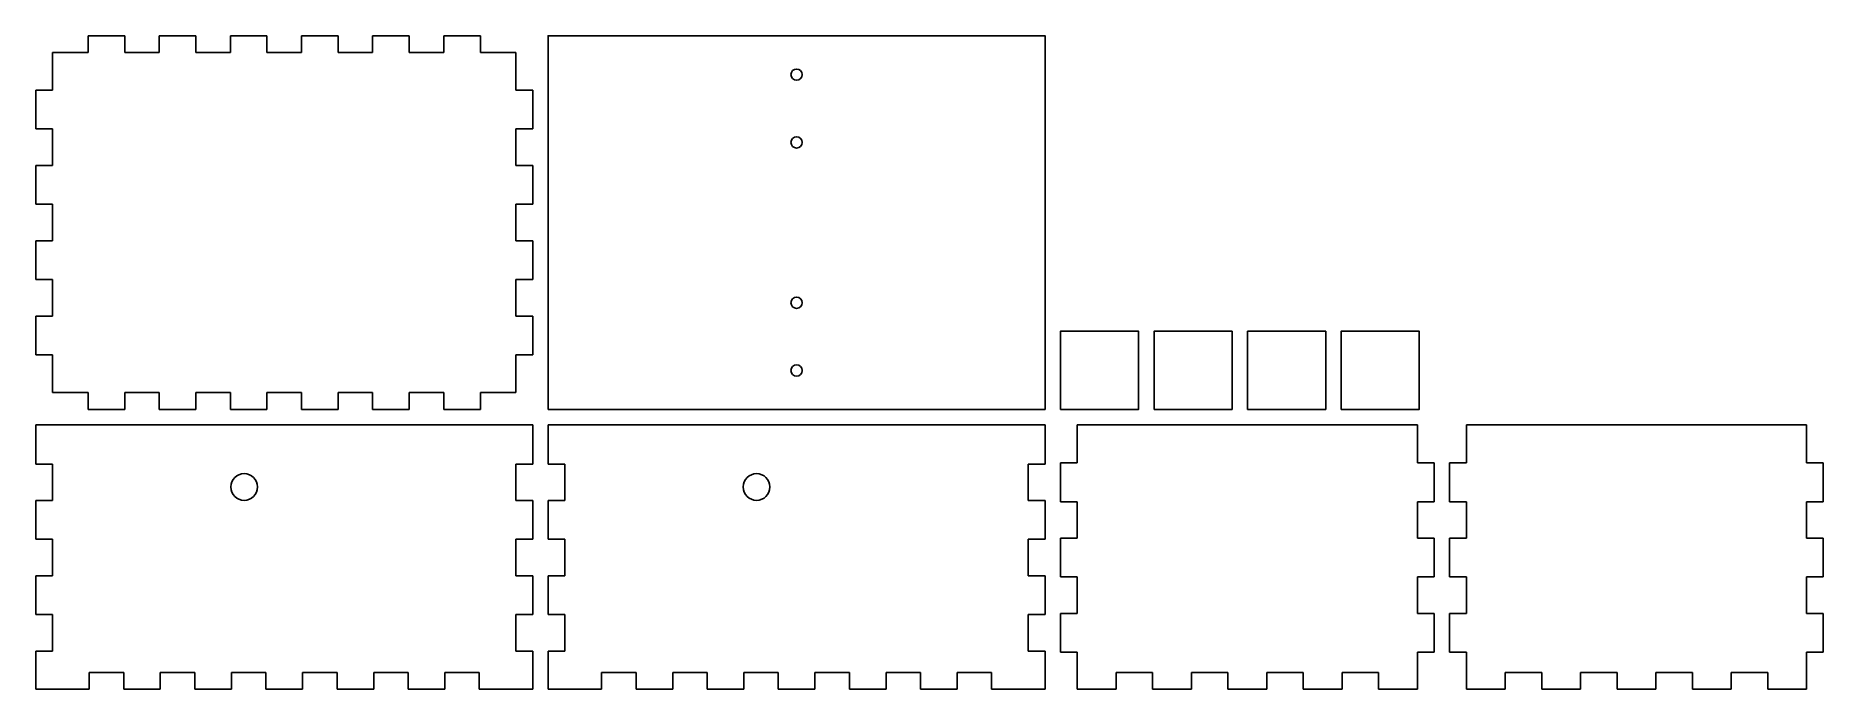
# Model space of a CAD drawing. Header units: millimetres. Extents: x 10 to 590, y 401 to 613.
import ezdxf

# ---------------------------------------------------------------- set-up
doc = ezdxf.new("R2010")
doc.units = ezdxf.units.MM
doc.layers.get('0').update_dxf_attribs({"linetype": 'CONTINUOUS'})

msp = doc.modelspace()

# ---------------------------------------------------------------- linework, layer by layer
for p, q in [((38.88, 613.3), (26.99, 613.3)), ((26.99, 613.3), (26.99, 607.85)), ((38.88, 607.85), (38.88, 613.3)), ((61.95, 613.3), (50.07, 613.3)), ((50.07, 613.3), (50.07, 607.85)), ((61.95, 607.85), (61.95, 613.3)), ((85.03, 613.3), (73.14, 613.3)), ((73.14, 613.3), (73.14, 607.85)), ((85.03, 607.85), (85.03, 613.3)), ((108.11, 613.3), (96.22, 613.3)), ((96.22, 613.3), (96.22, 607.85)), ((108.11, 607.85), (108.11, 613.3)), ((131.18, 613.3), (119.3, 613.3)), ((119.3, 613.3), (119.3, 607.85)), ((131.18, 607.85), (131.18, 613.3)), ((154.26, 613.3), (142.37, 613.3)), ((142.37, 613.3), (142.37, 607.85)), ((154.26, 607.85), (154.26, 613.3)), ((15.62, 607.85), (15.45, 607.85)), ((15.45, 607.85), (15.45, 607.68)), ((15.45, 607.68), (15.45, 595.63)), ((26.99, 607.85), (15.62, 607.85)), ((50.07, 607.85), (38.88, 607.85)), ((73.14, 607.85), (61.95, 607.85)), ((96.22, 607.85), (85.03, 607.85)), ((119.3, 607.85), (108.11, 607.85)), ((142.37, 607.85), (131.18, 607.85)), ((165.62, 607.85), (154.26, 607.85)), ((165.8, 607.85), (165.62, 607.85)), ((165.8, 607.68), (165.8, 607.85)), ((165.8, 595.63), (165.8, 607.68)), ((15.45, 595.63), (10, 595.63)), ((10, 595.63), (10, 583.06)), ((171.25, 595.63), (165.8, 595.63)), ((171.25, 583.06), (171.25, 595.63)), ((10, 583.06), (15.45, 583.06)), ((15.45, 583.06), (15.45, 571.18)), ((165.8, 571.18), (165.8, 583.06)), ((165.8, 583.06), (171.25, 583.06)), ((15.45, 571.18), (10, 571.18)), ((10, 571.18), (10, 558.61)), ((171.25, 571.18), (165.8, 571.18)), ((171.25, 558.61), (171.25, 571.18)), ((10, 558.61), (15.45, 558.61)), ((15.45, 558.61), (15.45, 546.74)), ((165.8, 546.74), (165.8, 558.61)), ((165.8, 558.61), (171.25, 558.61)), ((15.45, 546.74), (10, 546.74)), ((10, 546.74), (10, 534.17)), ((171.25, 546.74), (165.8, 546.74)), ((171.25, 534.17), (171.25, 546.74)), ((10, 534.17), (15.45, 534.17)), ((15.45, 534.17), (15.45, 522.29)), ((165.8, 522.29), (165.8, 534.17)), ((165.8, 534.17), (171.25, 534.17)), ((15.45, 522.29), (10, 522.29)), ((10, 522.29), (10, 509.72)), ((171.25, 522.29), (165.8, 522.29)), ((171.25, 509.72), (171.25, 522.29)), ((10, 509.72), (15.45, 509.72)), ((15.45, 509.72), (15.45, 497.67)), ((165.8, 497.67), (165.8, 509.72)), ((165.8, 509.72), (171.25, 509.72)), ((15.45, 497.67), (15.45, 497.5)), ((15.45, 497.5), (15.62, 497.5)), ((15.62, 497.5), (26.99, 497.5)), ((26.99, 497.5), (26.99, 492.05)), ((38.88, 492.05), (38.88, 497.5)), ((38.88, 497.5), (50.07, 497.5)), ((50.07, 497.5), (50.07, 492.05)), ((61.95, 492.05), (61.95, 497.5)), ((61.95, 497.5), (73.14, 497.5)), ((73.14, 497.5), (73.14, 492.05)), ((85.03, 492.05), (85.03, 497.5)), ((85.03, 497.5), (96.22, 497.5)), ((96.22, 497.5), (96.22, 492.05)), ((108.11, 492.05), (108.11, 497.5)), ((108.11, 497.5), (119.3, 497.5)), ((119.3, 497.5), (119.3, 492.05)), ((131.18, 492.05), (131.18, 497.5)), ((131.18, 497.5), (142.37, 497.5)), ((142.37, 497.5), (142.37, 492.05)), ((154.26, 492.05), (154.26, 497.5)), ((154.26, 497.5), (165.62, 497.5)), ((165.62, 497.5), (165.8, 497.5)), ((165.8, 497.5), (165.8, 497.67)), ((26.99, 492.05), (38.88, 492.05)), ((50.07, 492.05), (61.95, 492.05)), ((73.14, 492.05), (85.03, 492.05)), ((96.22, 492.05), (108.11, 492.05)), ((119.3, 492.05), (131.18, 492.05)), ((142.37, 492.05), (154.26, 492.05)), ((10, 474.32), (10, 487.05)), ((10, 487.05), (171.25, 487.05)), ((171.25, 487.05), (171.25, 474.32)), ((176.25, 474.32), (176.25, 487.05)), ((176.25, 487.05), (337.5, 487.05)), ((337.5, 487.05), (337.5, 474.32)), ((347.95, 474.67), (347.95, 487.05)), ((347.95, 487.05), (458.3, 487.05)), ((458.3, 487.05), (458.3, 474.67)), ((474.2, 474.67), (474.2, 487.05)), ((474.2, 487.05), (584.55, 487.05)), ((584.55, 487.05), (584.55, 474.67)), ((15.45, 474.32), (10, 474.32)), ((15.45, 462.46), (15.45, 474.32)), ((171.25, 474.32), (165.8, 474.32)), ((165.8, 474.32), (165.8, 462.46)), ((181.7, 474.32), (176.25, 474.32)), ((181.7, 462.46), (181.7, 474.32)), ((337.5, 474.32), (332.05, 474.32)), ((332.05, 474.32), (332.05, 462.46)), ((342.5, 462.11), (342.5, 474.67)), ((342.5, 474.67), (347.95, 474.67)), ((458.3, 474.67), (463.75, 474.67)), ((463.75, 474.67), (463.75, 462.11)), ((468.75, 462.11), (468.75, 474.67)), ((468.75, 474.67), (474.2, 474.67)), ((584.55, 474.67), (590, 474.67)), ((590, 474.67), (590, 462.11)), ((10, 449.9), (10, 462.46)), ((10, 462.46), (15.45, 462.46)), ((165.8, 462.46), (171.25, 462.46)), ((171.25, 462.46), (171.25, 449.9)), ((176.25, 449.9), (176.25, 462.46)), ((176.25, 462.46), (181.7, 462.46)), ((332.05, 462.46), (337.5, 462.46)), ((337.5, 462.46), (337.5, 449.9)), ((347.95, 462.11), (342.5, 462.11)), ((347.95, 450.25), (347.95, 462.11)), ((463.75, 462.11), (458.3, 462.11)), ((458.3, 462.11), (458.3, 450.25)), ((474.2, 462.11), (468.75, 462.11)), ((474.2, 450.25), (474.2, 462.11)), ((590, 462.11), (584.55, 462.11)), ((584.55, 462.11), (584.55, 450.25)), ((15.45, 449.9), (10, 449.9)), ((15.45, 438.05), (15.45, 449.9)), ((171.25, 449.9), (165.8, 449.9)), ((165.8, 449.9), (165.8, 438.05)), ((181.7, 449.9), (176.25, 449.9)), ((181.7, 438.05), (181.7, 449.9)), ((337.5, 449.9), (332.05, 449.9)), ((332.05, 449.9), (332.05, 438.05)), ((342.5, 437.7), (342.5, 450.25)), ((342.5, 450.25), (347.95, 450.25)), ((458.3, 450.25), (463.75, 450.25)), ((463.75, 450.25), (463.75, 437.7)), ((468.75, 437.7), (468.75, 450.25)), ((468.75, 450.25), (474.2, 450.25)), ((584.55, 450.25), (590, 450.25)), ((590, 450.25), (590, 437.7)), ((10, 425.49), (10, 438.05)), ((10, 438.05), (15.45, 438.05)), ((165.8, 438.05), (171.25, 438.05)), ((171.25, 438.05), (171.25, 425.49)), ((176.25, 425.49), (176.25, 438.05)), ((176.25, 438.05), (181.7, 438.05)), ((332.05, 438.05), (337.5, 438.05)), ((337.5, 438.05), (337.5, 425.49)), ((347.95, 437.7), (342.5, 437.7)), ((347.95, 425.84), (347.95, 437.7)), ((463.75, 437.7), (458.3, 437.7)), ((458.3, 437.7), (458.3, 425.84)), ((474.2, 437.7), (468.75, 437.7)), ((474.2, 425.84), (474.2, 437.7)), ((590, 437.7), (584.55, 437.7)), ((584.55, 437.7), (584.55, 425.84)), ((15.45, 425.49), (10, 425.49)), ((15.45, 413.63), (15.45, 425.49)), ((171.25, 425.49), (165.8, 425.49)), ((165.8, 425.49), (165.8, 413.63)), ((181.7, 425.49), (176.25, 425.49)), ((181.7, 413.63), (181.7, 425.49)), ((337.5, 425.49), (332.05, 425.49)), ((332.05, 425.49), (332.05, 413.63)), ((342.5, 413.28), (342.5, 425.84)), ((342.5, 425.84), (347.95, 425.84)), ((458.3, 425.84), (463.75, 425.84)), ((463.75, 425.84), (463.75, 413.28)), ((468.75, 413.28), (468.75, 425.84)), ((468.75, 425.84), (474.2, 425.84)), ((584.55, 425.84), (590, 425.84)), ((590, 425.84), (590, 413.28)), ((10, 401.25), (10, 413.63)), ((10, 413.63), (15.45, 413.63)), ((165.8, 413.63), (171.25, 413.63)), ((171.25, 413.63), (171.25, 401.25)), ((176.25, 401.25), (176.25, 413.63)), ((176.25, 413.63), (181.7, 413.63)), ((332.05, 413.63), (337.5, 413.63)), ((337.5, 413.63), (337.5, 401.25)), ((347.95, 413.28), (342.5, 413.28)), ((347.95, 401.25), (347.95, 413.28)), ((463.75, 413.28), (458.3, 413.28)), ((458.3, 413.28), (458.3, 401.25)), ((474.2, 413.28), (468.75, 413.28)), ((474.2, 401.25), (474.2, 413.28)), ((590, 413.28), (584.55, 413.28)), ((584.55, 413.28), (584.55, 401.25)), ((38.53, 406.7), (27.34, 406.7)), ((27.34, 406.7), (27.34, 401.25)), ((38.53, 401.25), (38.53, 406.7)), ((61.6, 406.7), (50.42, 406.7)), ((50.42, 406.7), (50.42, 401.25)), ((61.6, 401.25), (61.6, 406.7)), ((84.68, 406.7), (73.49, 406.7)), ((73.49, 406.7), (73.49, 401.25)), ((84.68, 401.25), (84.68, 406.7)), ((107.76, 406.7), (96.57, 406.7)), ((96.57, 406.7), (96.57, 401.25)), ((107.76, 401.25), (107.76, 406.7)), ((130.83, 406.7), (119.65, 406.7)), ((119.65, 406.7), (119.65, 401.25)), ((130.83, 401.25), (130.83, 406.7)), ((153.91, 406.7), (142.72, 406.7)), ((142.72, 406.7), (142.72, 401.25)), ((153.91, 401.25), (153.91, 406.7)), ((204.78, 406.7), (193.59, 406.7)), ((193.59, 406.7), (193.59, 401.25)), ((204.78, 401.25), (204.78, 406.7)), ((227.85, 406.7), (216.67, 406.7)), ((216.67, 406.7), (216.67, 401.25)), ((227.85, 401.25), (227.85, 406.7)), ((250.93, 406.7), (239.74, 406.7)), ((239.74, 406.7), (239.74, 401.25)), ((250.93, 401.25), (250.93, 406.7)), ((274.01, 406.7), (262.82, 406.7)), ((262.82, 406.7), (262.82, 401.25)), ((274.01, 401.25), (274.01, 406.7)), ((297.08, 406.7), (285.9, 406.7)), ((285.9, 406.7), (285.9, 401.25)), ((297.08, 401.25), (297.08, 406.7)), ((320.16, 406.7), (308.97, 406.7)), ((308.97, 406.7), (308.97, 401.25)), ((320.16, 401.25), (320.16, 406.7)), ((372.39, 406.7), (360.52, 406.7)), ((360.52, 406.7), (360.52, 401.25)), ((372.39, 401.25), (372.39, 406.7)), ((396.84, 406.7), (384.97, 406.7)), ((384.97, 406.7), (384.97, 401.25)), ((396.84, 401.25), (396.84, 406.7)), ((421.28, 406.7), (409.41, 406.7)), ((409.41, 406.7), (409.41, 401.25)), ((421.28, 401.25), (421.28, 406.7)), ((445.73, 406.7), (433.86, 406.7)), ((433.86, 406.7), (433.86, 401.25)), ((445.73, 401.25), (445.73, 406.7)), ((498.64, 406.7), (486.77, 406.7)), ((486.77, 406.7), (486.77, 401.25)), ((498.64, 401.25), (498.64, 406.7)), ((523.09, 406.7), (511.22, 406.7)), ((511.22, 406.7), (511.22, 401.25)), ((523.09, 401.25), (523.09, 406.7)), ((547.53, 406.7), (535.66, 406.7)), ((535.66, 406.7), (535.66, 401.25)), ((547.53, 401.25), (547.53, 406.7)), ((571.98, 406.7), (560.11, 406.7)), ((560.11, 406.7), (560.11, 401.25)), ((571.98, 401.25), (571.98, 406.7)), ((15.62, 401.25), (10, 401.25)), ((27.34, 401.25), (15.62, 401.25)), ((50.42, 401.25), (38.53, 401.25)), ((73.49, 401.25), (61.6, 401.25)), ((96.57, 401.25), (84.68, 401.25)), ((119.65, 401.25), (107.76, 401.25)), ((142.72, 401.25), (130.83, 401.25)), ((165.62, 401.25), (153.91, 401.25)), ((171.25, 401.25), (165.62, 401.25)), ((181.88, 401.25), (176.25, 401.25)), ((193.59, 401.25), (181.88, 401.25)), ((216.67, 401.25), (204.78, 401.25)), ((239.74, 401.25), (227.85, 401.25)), ((262.82, 401.25), (250.93, 401.25)), ((285.9, 401.25), (274.01, 401.25)), ((308.97, 401.25), (297.08, 401.25)), ((331.88, 401.25), (320.16, 401.25)), ((337.5, 401.25), (331.88, 401.25)), ((348.12, 401.25), (347.95, 401.25)), ((360.52, 401.25), (348.12, 401.25)), ((384.97, 401.25), (372.39, 401.25)), ((409.41, 401.25), (396.84, 401.25)), ((433.86, 401.25), (421.28, 401.25)), ((458.12, 401.25), (445.73, 401.25)), ((458.3, 401.25), (458.12, 401.25)), ((474.38, 401.25), (474.2, 401.25)), ((486.77, 401.25), (474.38, 401.25)), ((511.22, 401.25), (498.64, 401.25)), ((535.66, 401.25), (523.09, 401.25)), ((560.11, 401.25), (547.53, 401.25)), ((584.38, 401.25), (571.98, 401.25)), ((584.55, 401.25), (584.38, 401.25))]:
    msp.add_line(p, q)
for points in [[(176.25, 492.05), (337.5, 492.05), (337.5, 613.3), (176.25, 613.3)], [(342.5, 492.05), (367.85, 492.05), (367.85, 517.4), (342.5, 517.4)], [(372.85, 492.05), (398.2, 492.05), (398.2, 517.4), (372.85, 517.4)], [(403.2, 492.05), (428.55, 492.05), (428.55, 517.4), (403.2, 517.4)], [(433.55, 492.05), (458.9, 492.05), (458.9, 517.4), (433.55, 517.4)]]:
    msp.add_lwpolyline(points, close=True)
for centre, radius in [((256.88, 600.68), 1.83), ((256.88, 578.68), 1.83), ((256.88, 526.68), 1.83), ((256.88, 504.68), 1.83), ((77.62, 466.88), 4.33), ((243.88, 466.88), 4.33)]:
    msp.add_circle(centre, radius)

doc.saveas('drawing.dxf')
